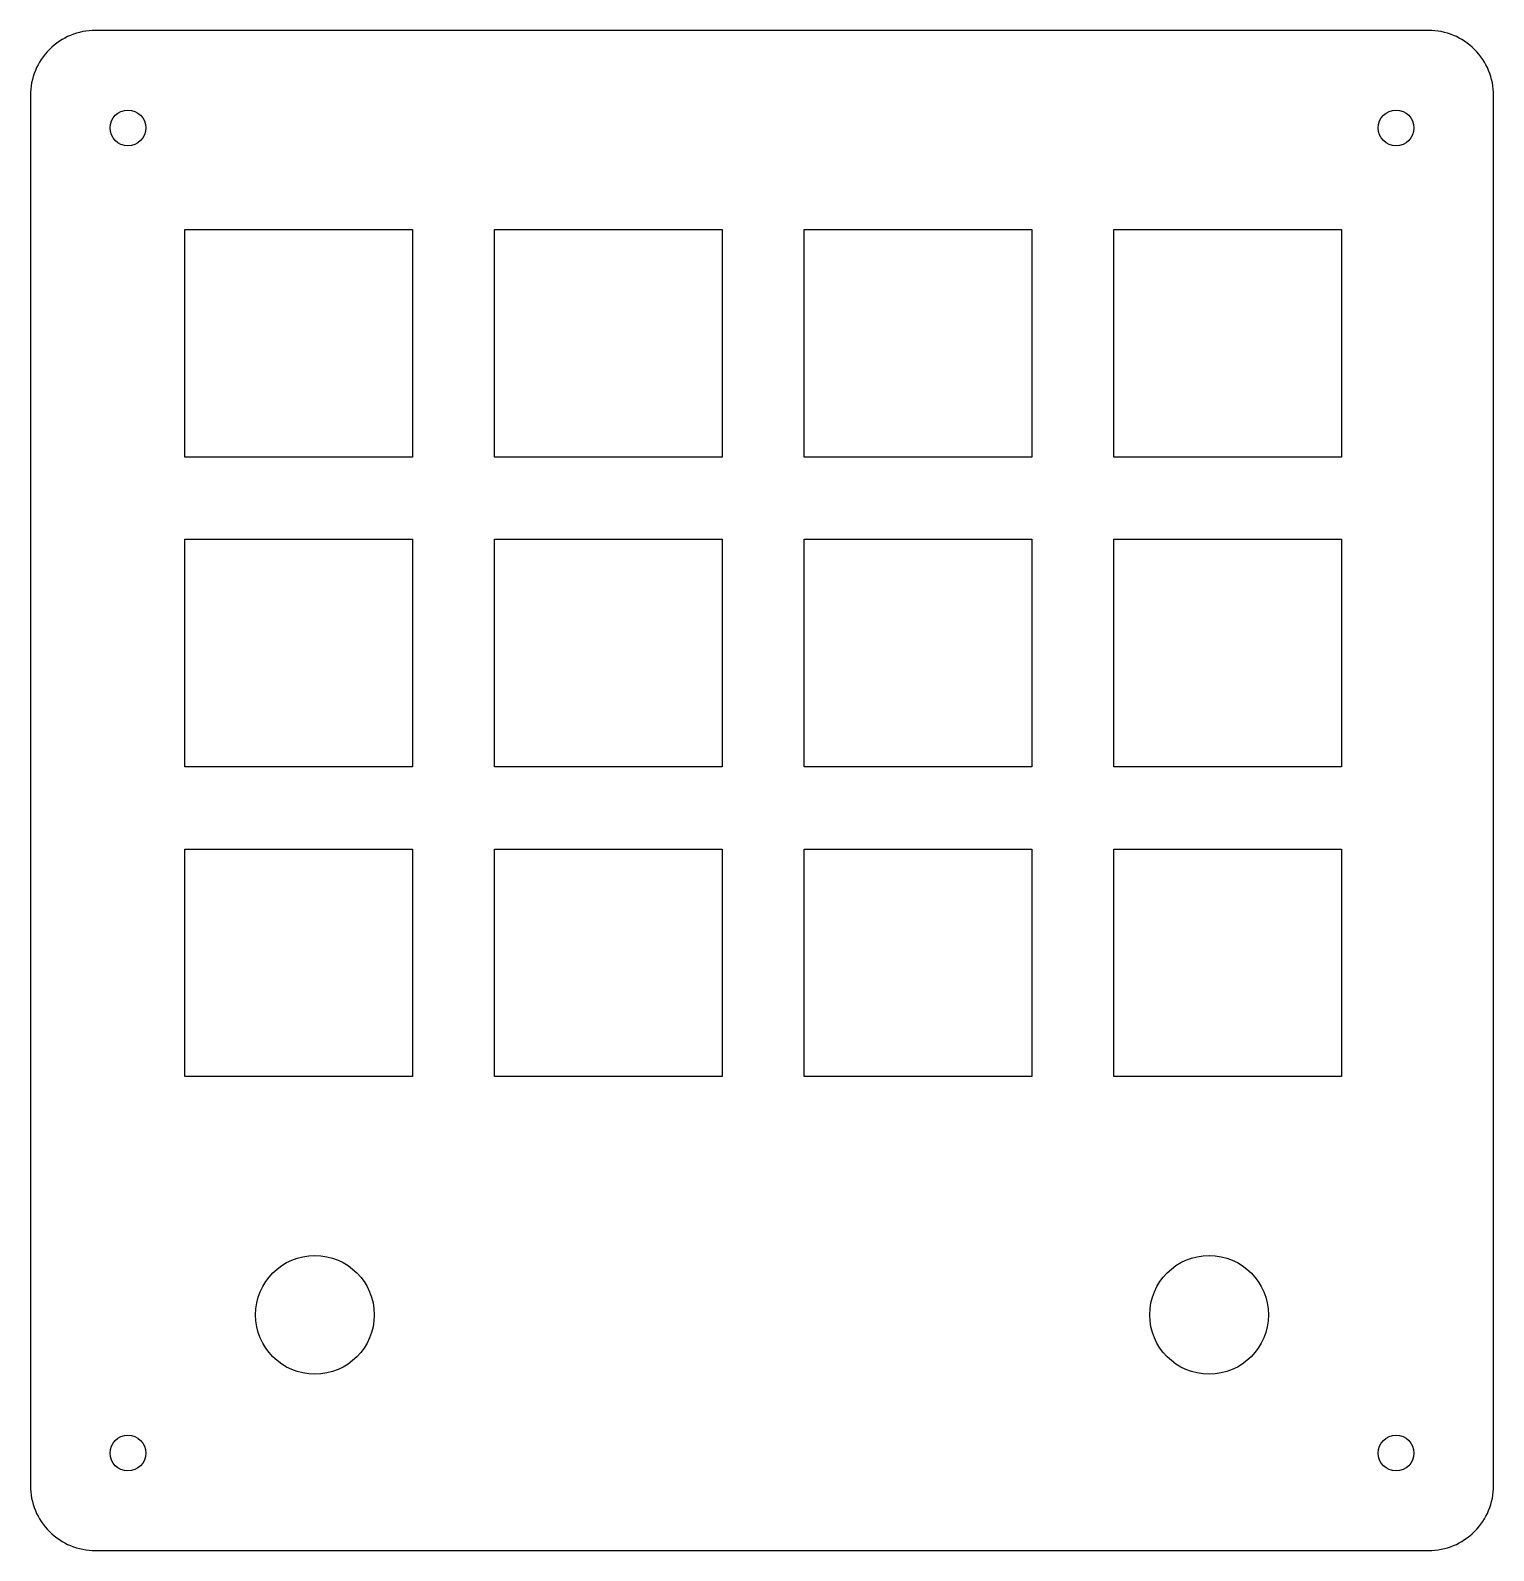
# Model space of a CAD drawing. Header units: millimetres. Extents: x -208.3 to -118.3, y -22.4 to 71.1.
import ezdxf

# ---------------------------------------------------------------- set-up
doc = ezdxf.new("R2010")
doc.units = ezdxf.units.MM
doc.layers.get('0').update_dxf_attribs({"linetype": 'CONTINUOUS'})

msp = doc.modelspace()

# ---------------------------------------------------------------- linework, layer by layer
msp.add_lwpolyline([(-122.289, -22.43, 0.414214), (-118.289, -18.43), (-118.289, 67.07, 0.414214), (-122.289, 71.07), (-204.289, 71.07, 0.414214), (-208.289, 67.07), (-208.289, -18.43, 0.414214), (-204.289, -22.43)], format="xyb", close=True)
for points in [[(-198.789, 44.82), (-198.789, 58.82), (-184.789, 58.82), (-184.789, 44.82)], [(-179.739, 44.82), (-179.739, 58.82), (-165.739, 58.82), (-165.739, 44.82)], [(-160.689, 44.82), (-160.689, 58.82), (-146.689, 58.82), (-146.689, 44.82)], [(-141.639, 44.82), (-141.639, 58.82), (-127.639, 58.82), (-127.639, 44.82)], [(-198.789, 25.77), (-198.789, 39.77), (-184.789, 39.77), (-184.789, 25.77)], [(-179.739, 25.77), (-179.739, 39.77), (-165.739, 39.77), (-165.739, 25.77)], [(-160.689, 25.77), (-160.689, 39.77), (-146.689, 39.77), (-146.689, 25.77)], [(-141.639, 25.77), (-141.639, 39.77), (-127.639, 39.77), (-127.639, 25.77)], [(-198.789, 6.72), (-198.789, 20.72), (-184.789, 20.72), (-184.789, 6.72)], [(-179.739, 6.72), (-179.739, 20.72), (-165.739, 20.72), (-165.739, 6.72)], [(-160.689, 6.72), (-160.689, 20.72), (-146.689, 20.72), (-146.689, 6.72)], [(-141.639, 20.72), (-127.639, 20.72), (-127.639, 6.72), (-141.639, 6.72)]]:
    msp.add_lwpolyline(points, close=True)
for centre, radius in [((-202.289, 65.07), 1.1), ((-124.289, 65.07), 1.1), ((-190.789, -7.93), 3.65), ((-135.789, -7.93), 3.65), ((-202.289, -16.43), 1.1), ((-124.289, -16.43), 1.1)]:
    msp.add_circle(centre, radius)

doc.saveas('drawing.dxf')
